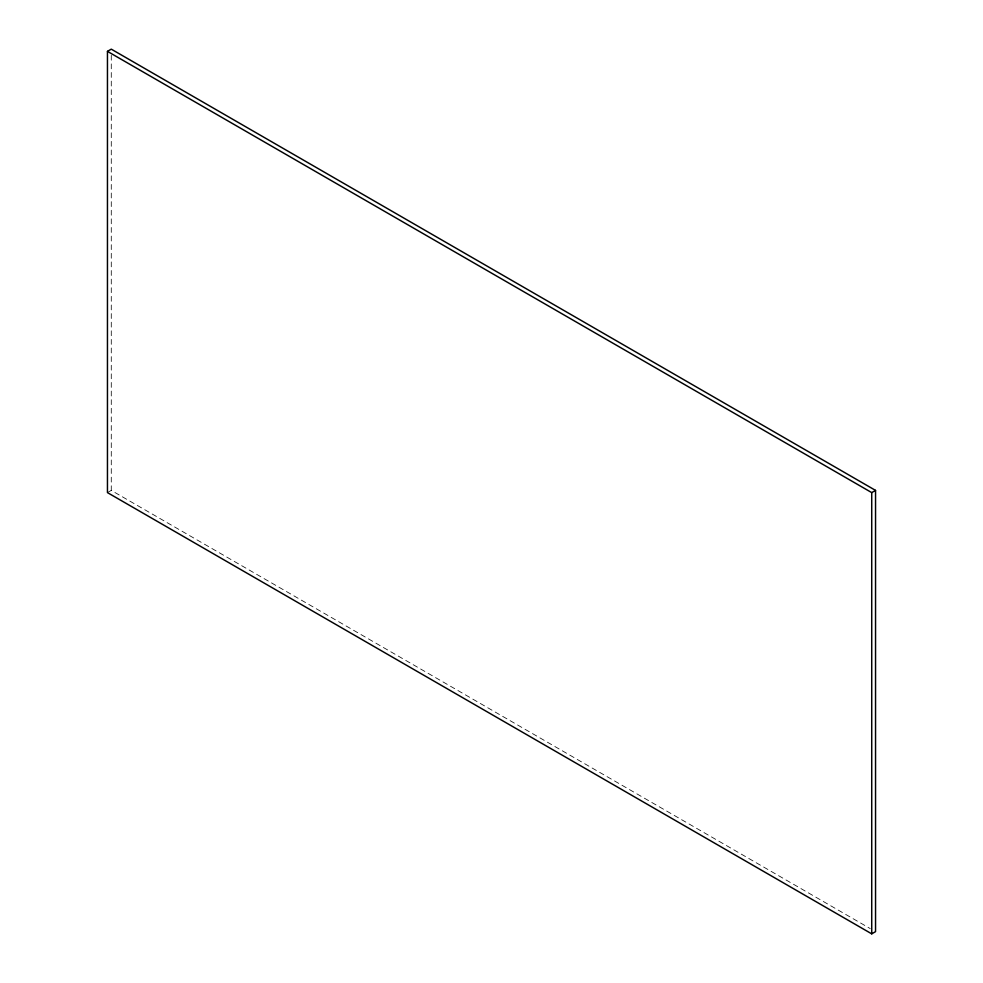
<?xml version="1.0" encoding="UTF-8"?>
<svg xmlns="http://www.w3.org/2000/svg" width="983" height="983" viewBox="0 0 983 983"><rect width="100%" height="100%" fill="white"/><g stroke="black" fill="none" stroke-linecap="round" stroke-linejoin="round"><path stroke-width="0.74" stroke-dasharray="4.92 3.69" d="M107.454 492.606L111.276 490.394L870.225 928.579M111.276 55.281L111.276 490.394"/><path stroke-width="1.47" d="M107.454 51.362L111.276 49.15L875.546 490.394L875.546 931.638L871.724 933.85L107.454 492.606L107.454 51.362L871.724 492.606L875.546 490.394M871.724 492.606L871.724 933.85"/></g></svg>
